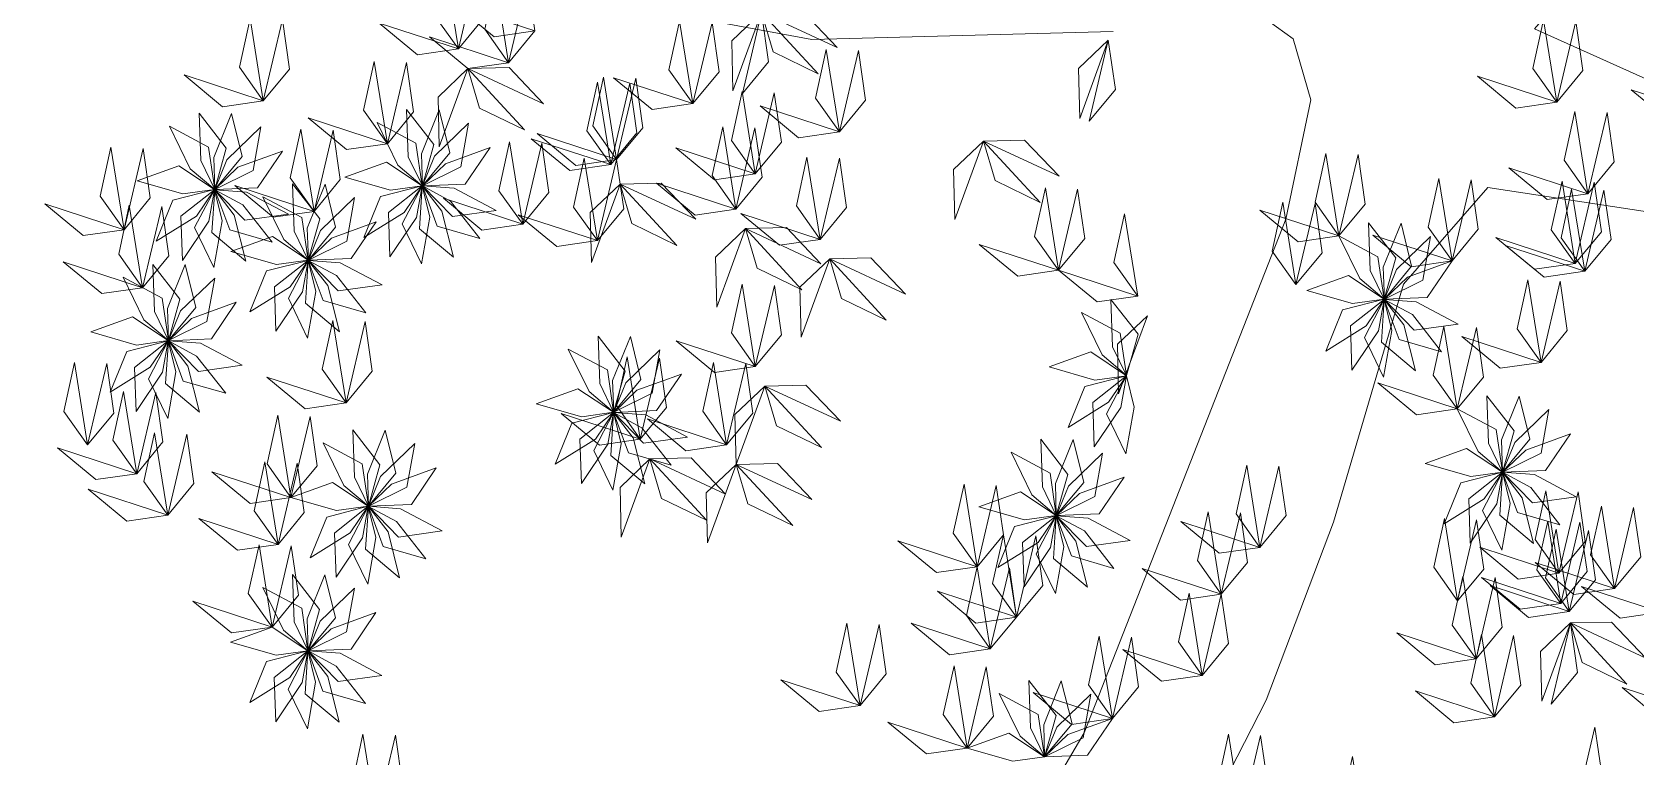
# Model space of a CAD drawing. Header units: millimetres. Extents: x 930 to 6336, y 2219 to 4338.
# Drawn here: x 1197.7 to 1313.1, y 4042 to 4094.2 of the extents above; entities that cross this region are included whole.
import ezdxf

# ---------------------------------------------------------------- set-up
doc = ezdxf.new("R2010")
doc.units = ezdxf.units.MM
doc.layers.add('piante', color=102, linetype='Continuous', lineweight=18)

msp = doc.modelspace()

# ---------------------------------------------------------------- linework, layer by layer
at = {"layer": 'piante', "linetype": 'Continuous', "lineweight": 0}
for points in [[(1524.44, 4043.6), (1502.77, 4043.05), (1480.99, 4039.61), (1466.35, 4034.44), (1444.74, 4035.32), (1434.91, 4006.87), (1400.52, 4012.61), (1373.44, 4020.93), (1361.36, 4043.07), (1352.28, 4067.97), (1344.11, 4079.85), (1319.92, 4088.06), (1305.75, 4094.41), (1317.86, 4108.34), (1346.3, 4133.15), (1372.99, 4150.82), (1403.48, 4155.34), (1442.85, 4165.27), (1471.48, 4159.77), (1514.64, 4156.56)], [(1203.65, 4102.92), (1253.77, 4093.65), (1275.44, 4094.21)], [(1284.2, 4096.73), (1288.4, 4093.68), (1289.67, 4089.3), (1287.87, 4080.71), (1273.37, 4043.79), (1260.96, 4022.65), (1238.53, 4003.37), (1219.57, 3998.37), (1184.7, 3992.59), (1158.47, 3986.45), (1129.86, 3957.31), (1158.24, 3980.68), (1184.58, 3989.71), (1219.27, 3991.17), (1239.73, 3997.55), (1256.11, 4009.86), (1266.08, 4006.57), (1268.66, 3999.25), (1263.04, 3967.73)], [(1268.69, 3964.61), (1267.84, 3979.08), (1271.25, 3991.93), (1271.84, 4006.33), (1272.31, 4017.86), (1277.05, 4027.76), (1286.46, 4046.14), (1291.31, 4058.93), (1296.34, 4076.04), (1302.4, 4083), (1315.3, 4081.03)]]:
    msp.add_lwpolyline(points, dxfattribs=at)
at = {"layer": 'piante', "lineweight": 0}
for points in [[(1228.34, 4092.96), (1226.62, 4095.38), (1227.39, 4098.88), (1228.34, 4092.96)], [(1228.34, 4092.96), (1230.23, 4095.25), (1229.71, 4098.8), (1228.34, 4092.96)], [(1231.96, 4091.97), (1230.24, 4094.39), (1231.01, 4097.9), (1231.96, 4091.97)], [(1231.96, 4091.97), (1233.85, 4094.26), (1233.33, 4097.81), (1231.96, 4091.97)], [(1214.31, 4089.23), (1212.59, 4091.65), (1213.36, 4095.16), (1214.31, 4089.23)], [(1214.31, 4089.23), (1216.2, 4091.52), (1215.69, 4095.07), (1214.31, 4089.23)], [(1233.85, 4094.26), (1230.91, 4093.84), (1228.14, 4096.12), (1233.85, 4094.26)], [(1250.15, 4095.59), (1248.01, 4093.54), (1248.09, 4089.96), (1250.15, 4095.59)], [(1248.78, 4089.75), (1250.66, 4092.04), (1250.15, 4095.59), (1248.78, 4089.75)], [(1250.15, 4095.59), (1253.12, 4095.66), (1255.59, 4093.06), (1250.15, 4095.59)], [(1250.15, 4095.59), (1250.99, 4092.75), (1254.22, 4091.18), (1250.15, 4095.59)], [(1307.36, 4089.14), (1305.64, 4091.55), (1306.41, 4095.06), (1307.36, 4089.14)], [(1228.34, 4092.96), (1225.41, 4092.54), (1222.64, 4094.82), (1228.34, 4092.96)], [(1245.21, 4089.03), (1243.49, 4091.45), (1244.26, 4094.95), (1245.21, 4089.03)], [(1245.21, 4089.03), (1247.1, 4091.32), (1246.59, 4094.87), (1245.21, 4089.03)], [(1307.36, 4089.14), (1309.24, 4091.42), (1308.73, 4094.97), (1307.36, 4089.14)], [(1231.96, 4091.97), (1229.02, 4091.55), (1226.26, 4093.83), (1231.96, 4091.97)], [(1255.76, 4087), (1254.04, 4089.42), (1254.81, 4092.93), (1255.76, 4087)], [(1255.76, 4087), (1257.64, 4089.29), (1257.13, 4092.84), (1255.76, 4087)], [(1275.1, 4093.6), (1272.96, 4091.56), (1273.04, 4087.97), (1275.1, 4093.6)], [(1273.73, 4087.77), (1275.61, 4090.05), (1275.1, 4093.6), (1273.73, 4087.77)], [(1223.24, 4086.15), (1221.52, 4088.56), (1222.29, 4092.07), (1223.24, 4086.15)], [(1223.24, 4086.15), (1225.12, 4088.43), (1224.61, 4091.98), (1223.24, 4086.15)], [(1229.02, 4091.55), (1226.88, 4089.5), (1226.96, 4085.92), (1229.02, 4091.55)], [(1229.02, 4091.55), (1231.99, 4091.62), (1234.46, 4089.02), (1229.02, 4091.55)], [(1229.02, 4091.55), (1229.86, 4088.71), (1233.09, 4087.14), (1229.02, 4091.55)], [(1214.31, 4089.23), (1211.38, 4088.81), (1208.61, 4091.09), (1214.31, 4089.23)], [(1239.3, 4084.65), (1237.58, 4087.07), (1238.35, 4090.57), (1239.3, 4084.65)], [(1239.72, 4085.01), (1238.01, 4087.43), (1238.78, 4090.94), (1239.72, 4085.01)], [(1239.3, 4084.65), (1241.18, 4086.93), (1240.67, 4090.49), (1239.3, 4084.65)], [(1245.21, 4089.03), (1242.28, 4088.61), (1239.51, 4090.89), (1245.21, 4089.03)], [(1239.72, 4085.01), (1241.61, 4087.3), (1241.1, 4090.85), (1239.72, 4085.01)], [(1307.36, 4089.14), (1304.42, 4088.71), (1301.65, 4091), (1307.36, 4089.14)], [(1249.69, 4083.98), (1247.98, 4086.39), (1248.75, 4089.9), (1249.69, 4083.98)], [(1249.69, 4083.98), (1251.58, 4086.26), (1251.07, 4089.81), (1249.69, 4083.98)], [(1318.43, 4088.17), (1315.49, 4087.75), (1312.72, 4090.03), (1318.43, 4088.17)], [(1209.69, 4088.34), (1209.81, 4084.93), (1210.81, 4082.86), (1211.64, 4085.83), (1209.69, 4088.34)], [(1212.02, 4088.32), (1210.74, 4085.16), (1210.81, 4082.86), (1212.78, 4085.23), (1212.02, 4088.32)], [(1224.62, 4088.61), (1224.74, 4085.2), (1225.75, 4083.13), (1226.58, 4086.1), (1224.62, 4088.61)], [(1226.96, 4088.59), (1225.68, 4085.43), (1225.75, 4083.12), (1227.72, 4085.5), (1226.96, 4088.59)], [(1255.76, 4087), (1252.82, 4086.58), (1250.05, 4088.86), (1255.76, 4087)], [(1309.61, 4082.55), (1307.9, 4084.97), (1308.66, 4088.47), (1309.61, 4082.55)], [(1309.61, 4082.55), (1311.5, 4084.84), (1310.99, 4088.39), (1309.61, 4082.55)], [(1207.55, 4087.41), (1209.04, 4084.35), (1210.81, 4082.86), (1210.36, 4085.91), (1207.55, 4087.41)], [(1214.14, 4087.36), (1211.69, 4084.99), (1210.82, 4082.85), (1213.58, 4084.22), (1214.14, 4087.36)], [(1217.96, 4081.28), (1216.24, 4083.7), (1217.01, 4087.2), (1217.96, 4081.28)], [(1223.24, 4086.15), (1220.3, 4085.72), (1217.53, 4088.01), (1223.24, 4086.15)], [(1217.96, 4081.28), (1219.85, 4083.57), (1219.33, 4087.12), (1217.96, 4081.28)], [(1222.49, 4087.68), (1223.98, 4084.61), (1225.74, 4083.13), (1225.29, 4086.18), (1222.49, 4087.68)], [(1229.08, 4087.62), (1226.63, 4085.26), (1225.75, 4083.12), (1228.52, 4084.49), (1229.08, 4087.62)], [(1248.31, 4081.45), (1246.59, 4083.86), (1247.36, 4087.37), (1248.31, 4081.45)], [(1248.31, 4081.45), (1250.19, 4083.73), (1249.68, 4087.29), (1248.31, 4081.45)], [(1204.29, 4079.96), (1202.57, 4082.38), (1203.34, 4085.89), (1204.29, 4079.96)], [(1204.29, 4079.96), (1206.18, 4082.25), (1205.66, 4085.8), (1204.29, 4079.96)], [(1230.62, 4085.88), (1227.42, 4084.71), (1225.75, 4083.12), (1228.84, 4083.25), (1230.62, 4085.88)], [(1232.97, 4080.36), (1231.25, 4082.77), (1232.02, 4086.28), (1232.97, 4080.36)], [(1232.97, 4080.36), (1234.86, 4082.64), (1234.34, 4086.19), (1232.97, 4080.36)], [(1239.3, 4084.65), (1236.36, 4084.23), (1233.59, 4086.51), (1239.3, 4084.65)], [(1239.72, 4085.01), (1236.79, 4084.59), (1234.02, 4086.88), (1239.72, 4085.01)], [(1249.69, 4083.98), (1246.76, 4083.55), (1243.99, 4085.84), (1249.69, 4083.98)], [(1266.12, 4086.33), (1263.97, 4084.29), (1264.06, 4080.7), (1266.12, 4086.33)], [(1266.12, 4086.33), (1269.08, 4086.4), (1271.56, 4083.81), (1266.12, 4086.33)], [(1266.12, 4086.33), (1266.96, 4083.49), (1270.19, 4081.93), (1266.12, 4086.33)], [(1215.68, 4085.61), (1212.48, 4084.45), (1210.82, 4082.85), (1213.9, 4082.98), (1215.68, 4085.61)], [(1220.18, 4083.75), (1223.45, 4082.81), (1225.74, 4083.12), (1223.17, 4084.83), (1220.18, 4083.75)], [(1238.35, 4079.18), (1236.63, 4081.59), (1237.4, 4085.1), (1238.35, 4079.18)], [(1238.35, 4079.18), (1240.24, 4081.46), (1239.72, 4085.01), (1238.35, 4079.18)], [(1254.37, 4079.27), (1252.66, 4081.69), (1253.42, 4085.19), (1254.37, 4079.27)], [(1254.37, 4079.27), (1256.26, 4081.56), (1255.75, 4085.11), (1254.37, 4079.27)], [(1291.69, 4079.52), (1289.98, 4081.94), (1290.74, 4085.44), (1291.69, 4079.52)], [(1291.69, 4079.52), (1293.58, 4081.81), (1293.07, 4085.36), (1291.69, 4079.52)], [(1205.24, 4083.48), (1208.52, 4082.54), (1210.8, 4082.85), (1208.23, 4084.56), (1205.24, 4083.48)], [(1299.83, 4077.72), (1298.11, 4080.14), (1298.88, 4083.64), (1299.83, 4077.72)], [(1299.83, 4077.72), (1301.71, 4080.01), (1301.2, 4083.56), (1299.83, 4077.72)], [(1309.61, 4082.55), (1306.68, 4082.13), (1303.91, 4084.41), (1309.61, 4082.55)], [(1206.61, 4079.13), (1209.5, 4080.94), (1210.8, 4082.85), (1207.81, 4082.08), (1206.61, 4079.13)], [(1208.49, 4077.75), (1210.39, 4080.57), (1210.8, 4082.84), (1208.38, 4080.93), (1208.49, 4077.75)], [(1210.76, 4077.24), (1211.35, 4080.6), (1210.8, 4082.84), (1209.37, 4080.11), (1210.76, 4077.24)], [(1213.05, 4077.71), (1212.22, 4081.02), (1210.81, 4082.84), (1210.61, 4079.76), (1213.05, 4077.71)], [(1214.94, 4079.06), (1212.84, 4081.75), (1210.81, 4082.84), (1211.89, 4079.95), (1214.94, 4079.06)], [(1216.12, 4081.07), (1213.11, 4082.67), (1210.81, 4082.84), (1212.97, 4080.64), (1216.12, 4081.07)], [(1217.96, 4081.28), (1215.02, 4080.86), (1212.26, 4083.14), (1217.96, 4081.28)], [(1214.28, 4082.33), (1215.78, 4079.26), (1217.54, 4077.78), (1217.09, 4080.83), (1214.28, 4082.33)], [(1216.42, 4083.26), (1216.54, 4079.85), (1217.54, 4077.78), (1218.37, 4080.75), (1216.42, 4083.26)], [(1218.75, 4083.24), (1217.47, 4080.08), (1217.55, 4077.77), (1219.51, 4080.15), (1218.75, 4083.24)], [(1221.55, 4079.4), (1224.44, 4081.21), (1225.74, 4083.11), (1222.75, 4082.35), (1221.55, 4079.4)], [(1223.42, 4078.02), (1225.33, 4080.84), (1225.74, 4083.11), (1223.32, 4081.2), (1223.42, 4078.02)], [(1225.7, 4077.51), (1226.29, 4080.87), (1225.74, 4083.11), (1224.31, 4080.38), (1225.7, 4077.51)], [(1227.98, 4077.98), (1227.16, 4081.29), (1225.74, 4083.11), (1225.55, 4080.03), (1227.98, 4077.98)], [(1229.88, 4079.33), (1227.78, 4082.02), (1225.75, 4083.11), (1226.82, 4080.22), (1229.88, 4079.33)], [(1231.06, 4081.34), (1228.05, 4082.94), (1225.75, 4083.11), (1227.91, 4080.91), (1231.06, 4081.34)], [(1239.98, 4083.24), (1237.83, 4081.19), (1237.92, 4077.61), (1239.98, 4083.24)], [(1239.98, 4083.24), (1242.94, 4083.31), (1245.42, 4080.71), (1239.98, 4083.24)], [(1239.98, 4083.24), (1240.82, 4080.4), (1244.05, 4078.83), (1239.98, 4083.24)], [(1248.31, 4081.45), (1245.37, 4081.02), (1242.6, 4083.31), (1248.31, 4081.45)], [(1271.52, 4077.05), (1269.8, 4079.47), (1270.57, 4082.98), (1271.52, 4077.05)], [(1271.52, 4077.05), (1273.41, 4079.34), (1272.89, 4082.89), (1271.52, 4077.05)], [(1308.69, 4077.54), (1306.97, 4079.96), (1307.74, 4083.46), (1308.69, 4077.54)], [(1309.38, 4076.97), (1307.67, 4079.39), (1308.43, 4082.89), (1309.38, 4076.97)], [(1308.69, 4077.54), (1310.57, 4079.82), (1310.06, 4083.38), (1308.69, 4077.54)], [(1309.38, 4076.97), (1311.27, 4079.26), (1310.76, 4082.81), (1309.38, 4076.97)], [(1204.29, 4079.96), (1201.36, 4079.54), (1198.59, 4081.82), (1204.29, 4079.96)], [(1205.62, 4075.79), (1203.91, 4078.21), (1204.67, 4081.72), (1205.62, 4075.79)], [(1205.62, 4075.79), (1207.51, 4078.08), (1207, 4081.63), (1205.62, 4075.79)], [(1220.87, 4082.27), (1218.42, 4079.91), (1217.55, 4077.77), (1220.31, 4079.14), (1220.87, 4082.27)], [(1232.97, 4080.36), (1230.03, 4079.93), (1227.27, 4082.22), (1232.97, 4080.36)], [(1291.69, 4079.52), (1288.76, 4079.1), (1285.99, 4081.38), (1291.69, 4079.52)], [(1288.6, 4076.02), (1286.89, 4078.43), (1287.65, 4081.94), (1288.6, 4076.02)], [(1288.6, 4076.02), (1290.49, 4078.3), (1289.98, 4081.85), (1288.6, 4076.02)], [(1222.42, 4080.53), (1219.21, 4079.36), (1217.55, 4077.77), (1220.63, 4077.9), (1222.42, 4080.53)], [(1238.35, 4079.18), (1235.42, 4078.75), (1232.65, 4081.04), (1238.35, 4079.18)], [(1248.99, 4080.04), (1246.85, 4077.99), (1246.93, 4074.4), (1248.99, 4080.04)], [(1254.37, 4079.27), (1251.44, 4078.85), (1248.67, 4081.13), (1254.37, 4079.27)], [(1248.99, 4080.04), (1251.95, 4080.11), (1254.43, 4077.51), (1248.99, 4080.04)], [(1248.99, 4080.04), (1249.83, 4077.19), (1253.06, 4075.63), (1248.99, 4080.04)], [(1277.22, 4075.19), (1275.5, 4077.61), (1276.27, 4081.11), (1277.22, 4075.19)], [(1293.83, 4080.45), (1293.95, 4077.04), (1294.95, 4074.97), (1295.78, 4077.94), (1293.83, 4080.45)], [(1296.16, 4080.43), (1294.88, 4077.27), (1294.96, 4074.97), (1296.92, 4077.34), (1296.16, 4080.43)], [(1211.97, 4078.4), (1215.25, 4077.46), (1217.53, 4077.77), (1214.96, 4079.48), (1211.97, 4078.4)], [(1271.52, 4077.05), (1268.58, 4076.63), (1265.82, 4078.91), (1271.52, 4077.05)], [(1291.69, 4079.52), (1293.19, 4076.46), (1294.95, 4074.97), (1294.5, 4078.02), (1291.69, 4079.52)], [(1299.83, 4077.72), (1296.89, 4077.3), (1294.12, 4079.58), (1299.83, 4077.72)], [(1298.28, 4079.47), (1295.83, 4077.1), (1294.96, 4074.96), (1297.72, 4076.33), (1298.28, 4079.47)], [(1308.69, 4077.54), (1305.75, 4077.12), (1302.98, 4079.4), (1308.69, 4077.54)], [(1213.34, 4074.05), (1216.24, 4075.86), (1217.53, 4077.76), (1214.54, 4077), (1213.34, 4074.05)], [(1215.22, 4072.67), (1217.13, 4075.49), (1217.53, 4077.76), (1215.12, 4075.85), (1215.22, 4072.67)], [(1217.49, 4072.16), (1218.09, 4075.52), (1217.54, 4077.76), (1216.11, 4075.03), (1217.49, 4072.16)], [(1219.78, 4072.63), (1218.95, 4075.94), (1217.54, 4077.76), (1217.35, 4074.68), (1219.78, 4072.63)], [(1221.68, 4073.98), (1219.58, 4076.67), (1217.54, 4077.76), (1218.62, 4074.87), (1221.68, 4073.98)], [(1222.86, 4075.99), (1219.85, 4077.59), (1217.55, 4077.76), (1219.7, 4075.56), (1222.86, 4075.99)], [(1255.06, 4077.86), (1252.91, 4075.82), (1253, 4072.23), (1255.06, 4077.86)], [(1255.06, 4077.86), (1258.02, 4077.93), (1260.5, 4075.33), (1255.06, 4077.86)], [(1255.06, 4077.86), (1255.9, 4075.02), (1259.13, 4073.45), (1255.06, 4077.86)], [(1299.83, 4077.72), (1296.62, 4076.56), (1294.96, 4074.96), (1298.04, 4075.09), (1299.83, 4077.72)], [(1309.38, 4076.97), (1306.45, 4076.55), (1303.68, 4078.83), (1309.38, 4076.97)], [(1205.62, 4075.79), (1202.69, 4075.37), (1199.92, 4077.65), (1205.62, 4075.79)], [(1204.22, 4076.54), (1205.71, 4073.48), (1207.48, 4071.99), (1207.03, 4075.04), (1204.22, 4076.54)], [(1206.36, 4077.47), (1206.48, 4074.07), (1207.48, 4071.99), (1208.31, 4074.96), (1206.36, 4077.47)], [(1208.69, 4077.46), (1207.41, 4074.3), (1207.48, 4071.99), (1209.45, 4074.37), (1208.69, 4077.46)], [(1277.22, 4075.19), (1274.29, 4074.77), (1271.52, 4077.05), (1277.22, 4075.19)], [(1289.38, 4075.59), (1292.66, 4074.65), (1294.94, 4074.96), (1292.37, 4076.67), (1289.38, 4075.59)], [(1210.81, 4076.49), (1208.36, 4074.12), (1207.48, 4071.99), (1210.25, 4073.36), (1210.81, 4076.49)], [(1249.7, 4070.12), (1247.99, 4072.54), (1248.76, 4076.05), (1249.7, 4070.12)], [(1249.7, 4070.12), (1251.59, 4072.41), (1251.08, 4075.96), (1249.7, 4070.12)], [(1306.23, 4070.42), (1304.51, 4072.84), (1305.28, 4076.35), (1306.23, 4070.42)], [(1306.23, 4070.42), (1308.12, 4072.71), (1307.6, 4076.26), (1306.23, 4070.42)], [(1212.35, 4074.75), (1209.15, 4073.58), (1207.49, 4071.98), (1210.57, 4072.11), (1212.35, 4074.75)], [(1275.29, 4074.95), (1275.41, 4071.54), (1276.42, 4069.47), (1277.24, 4072.44), (1275.29, 4074.95)], [(1290.75, 4071.24), (1293.64, 4073.05), (1294.94, 4074.96), (1291.95, 4074.19), (1290.75, 4071.24)], [(1292.63, 4069.86), (1294.53, 4072.68), (1294.94, 4074.95), (1292.53, 4073.04), (1292.63, 4069.86)], [(1294.9, 4069.35), (1295.5, 4072.71), (1294.95, 4074.95), (1293.52, 4072.22), (1294.9, 4069.35)], [(1297.19, 4069.82), (1296.36, 4073.13), (1294.95, 4074.95), (1294.75, 4071.87), (1297.19, 4069.82)], [(1299.08, 4071.17), (1296.99, 4073.86), (1294.95, 4074.95), (1296.03, 4072.06), (1299.08, 4071.17)], [(1300.27, 4073.18), (1297.26, 4074.78), (1294.96, 4074.95), (1297.11, 4072.75), (1300.27, 4073.18)], [(1201.91, 4072.61), (1205.18, 4071.67), (1207.47, 4071.99), (1204.9, 4073.69), (1201.91, 4072.61)], [(1220.26, 4067.51), (1218.55, 4069.93), (1219.32, 4073.43), (1220.26, 4067.51)], [(1220.26, 4067.51), (1222.15, 4069.8), (1221.64, 4073.35), (1220.26, 4067.51)], [(1273.16, 4074.02), (1274.65, 4070.96), (1276.41, 4069.47), (1275.96, 4072.52), (1273.16, 4074.02)], [(1277.91, 4073.78), (1275.76, 4071.74), (1275.84, 4068.15), (1277.91, 4073.78)], [(1203.28, 4068.27), (1206.17, 4070.07), (1207.47, 4071.98), (1204.48, 4071.21), (1203.28, 4068.27)], [(1205.16, 4066.88), (1207.06, 4069.71), (1207.47, 4071.98), (1205.05, 4070.06), (1205.16, 4066.88)], [(1207.43, 4066.38), (1208.02, 4069.73), (1207.47, 4071.97), (1206.04, 4069.24), (1207.43, 4066.38)], [(1209.71, 4066.84), (1208.89, 4070.15), (1207.48, 4071.97), (1207.28, 4068.9), (1209.71, 4066.84)], [(1212.79, 4070.21), (1209.78, 4071.81), (1207.48, 4071.98), (1209.64, 4069.77), (1212.79, 4070.21)], [(1211.61, 4068.2), (1209.51, 4070.88), (1207.48, 4071.97), (1208.55, 4069.08), (1211.61, 4068.2)], [(1238.39, 4072.31), (1238.51, 4068.91), (1239.51, 4066.83), (1240.34, 4069.8), (1238.39, 4072.31)], [(1240.72, 4072.29), (1239.44, 4069.13), (1239.52, 4066.83), (1241.48, 4069.2), (1240.72, 4072.29)], [(1249.7, 4070.12), (1246.77, 4069.7), (1244, 4071.98), (1249.7, 4070.12)], [(1300.2, 4067.09), (1298.48, 4069.5), (1299.25, 4073.01), (1300.2, 4067.09)], [(1300.2, 4067.09), (1302.09, 4069.37), (1301.58, 4072.92), (1300.2, 4067.09)], [(1306.23, 4070.42), (1303.3, 4070), (1300.53, 4072.28), (1306.23, 4070.42)], [(1236.25, 4071.38), (1237.75, 4068.32), (1239.51, 4066.83), (1239.06, 4069.88), (1236.25, 4071.38)], [(1242.84, 4071.33), (1240.39, 4068.96), (1239.52, 4066.83), (1242.28, 4068.2), (1242.84, 4071.33)], [(1241.43, 4064.89), (1239.71, 4067.31), (1240.48, 4070.81), (1241.43, 4064.89)], [(1270.84, 4070.09), (1274.12, 4069.15), (1276.41, 4069.46), (1273.84, 4071.17), (1270.84, 4070.09)], [(1201.66, 4064.49), (1199.95, 4066.9), (1200.72, 4070.41), (1201.66, 4064.49)], [(1201.66, 4064.49), (1203.55, 4066.77), (1203.04, 4070.33), (1201.66, 4064.49)], [(1241.43, 4064.89), (1243.32, 4067.18), (1242.81, 4070.73), (1241.43, 4064.89)], [(1247.64, 4064.49), (1245.93, 4066.91), (1246.7, 4070.41), (1247.64, 4064.49)], [(1247.64, 4064.49), (1249.53, 4066.78), (1249.02, 4070.33), (1247.64, 4064.49)], [(1220.26, 4067.51), (1217.33, 4067.09), (1214.56, 4069.37), (1220.26, 4067.51)], [(1233.94, 4067.45), (1237.22, 4066.51), (1239.5, 4066.83), (1236.93, 4068.53), (1233.94, 4067.45)], [(1244.39, 4069.58), (1241.18, 4068.42), (1239.52, 4066.82), (1242.6, 4066.95), (1244.39, 4069.58)], [(1250.39, 4068.71), (1248.24, 4066.67), (1248.33, 4063.08), (1250.39, 4068.71)], [(1250.39, 4068.71), (1253.35, 4068.78), (1255.83, 4066.19), (1250.39, 4068.71)], [(1250.39, 4068.71), (1251.23, 4065.87), (1254.46, 4064.31), (1250.39, 4068.71)], [(1272.22, 4065.74), (1275.11, 4067.55), (1276.4, 4069.46), (1273.42, 4068.69), (1272.22, 4065.74)], [(1274.09, 4064.36), (1276, 4067.18), (1276.41, 4069.45), (1273.99, 4067.54), (1274.09, 4064.36)], [(1276.37, 4063.85), (1276.96, 4067.21), (1276.41, 4069.45), (1274.98, 4066.72), (1276.37, 4063.85)], [(1300.2, 4067.09), (1297.27, 4066.66), (1294.5, 4068.95), (1300.2, 4067.09)], [(1205.2, 4062.41), (1203.49, 4064.83), (1204.25, 4068.33), (1205.2, 4062.41)], [(1205.2, 4062.41), (1207.09, 4064.7), (1206.58, 4068.25), (1205.2, 4062.41)], [(1302.34, 4068.02), (1302.46, 4064.61), (1303.46, 4062.53), (1304.29, 4065.5), (1302.34, 4068.02)], [(1304.67, 4068), (1303.39, 4064.84), (1303.46, 4062.53), (1305.43, 4064.91), (1304.67, 4068)], [(1216.3, 4060.7), (1214.58, 4063.12), (1215.35, 4066.63), (1216.3, 4060.7)], [(1216.3, 4060.7), (1218.18, 4062.99), (1217.67, 4066.54), (1216.3, 4060.7)], [(1235.31, 4063.1), (1238.2, 4064.91), (1239.5, 4066.82), (1236.51, 4066.05), (1235.31, 4063.1)], [(1241.43, 4064.89), (1238.5, 4064.47), (1235.73, 4066.75), (1241.43, 4064.89)], [(1237.19, 4061.72), (1239.09, 4064.55), (1239.5, 4066.82), (1237.08, 4064.9), (1237.19, 4061.72)], [(1239.46, 4061.22), (1240.06, 4064.57), (1239.51, 4066.81), (1238.08, 4064.08), (1239.46, 4061.22)], [(1241.75, 4061.68), (1240.92, 4064.99), (1239.51, 4066.81), (1239.31, 4063.73), (1241.75, 4061.68)], [(1243.64, 4063.04), (1241.55, 4065.72), (1239.51, 4066.81), (1240.59, 4063.92), (1243.64, 4063.04)], [(1244.83, 4065.05), (1241.82, 4066.65), (1239.52, 4066.81), (1241.67, 4064.61), (1244.83, 4065.05)], [(1247.64, 4064.49), (1244.71, 4064.07), (1241.94, 4066.35), (1247.64, 4064.49)], [(1300.2, 4067.09), (1301.7, 4064.02), (1303.46, 4062.53), (1303.01, 4065.59), (1300.2, 4067.09)], [(1306.79, 4067.03), (1304.34, 4064.66), (1303.47, 4062.53), (1306.23, 4063.9), (1306.79, 4067.03)], [(1207.43, 4059.43), (1205.71, 4061.85), (1206.48, 4065.36), (1207.43, 4059.43)], [(1207.43, 4059.43), (1209.31, 4061.72), (1208.8, 4065.27), (1207.43, 4059.43)], [(1220.75, 4065.56), (1220.87, 4062.16), (1221.87, 4060.08), (1222.7, 4063.05), (1220.75, 4065.56)], [(1223.08, 4065.54), (1221.8, 4062.38), (1221.87, 4060.08), (1223.84, 4062.46), (1223.08, 4065.54)], [(1308.34, 4065.29), (1305.13, 4064.12), (1303.47, 4062.53), (1306.55, 4062.65), (1308.34, 4065.29)], [(1205.2, 4062.41), (1202.27, 4061.99), (1199.5, 4064.27), (1205.2, 4062.41)], [(1218.61, 4064.63), (1220.1, 4061.57), (1221.87, 4060.08), (1221.42, 4063.13), (1218.61, 4064.63)], [(1225.2, 4064.58), (1222.75, 4062.21), (1221.87, 4060.08), (1224.64, 4061.45), (1225.2, 4064.58)], [(1268.1, 4063.96), (1269.59, 4060.89), (1271.36, 4059.4), (1270.91, 4062.46), (1268.1, 4063.96)], [(1270.24, 4064.89), (1270.36, 4061.48), (1271.36, 4059.4), (1272.19, 4062.37), (1270.24, 4064.89)], [(1272.57, 4064.87), (1271.29, 4061.71), (1271.36, 4059.4), (1273.33, 4061.78), (1272.57, 4064.87)], [(1274.69, 4063.9), (1272.24, 4061.53), (1271.37, 4059.4), (1274.13, 4060.77), (1274.69, 4063.9)], [(1297.89, 4063.16), (1301.17, 4062.22), (1303.45, 4062.53), (1300.88, 4064.24), (1297.89, 4063.16)], [(1215.37, 4057.33), (1213.66, 4059.75), (1214.42, 4063.26), (1215.37, 4057.33)], [(1215.37, 4057.33), (1217.26, 4059.62), (1216.75, 4063.17), (1215.37, 4057.33)], [(1226.74, 4062.83), (1223.54, 4061.67), (1221.88, 4060.07), (1224.96, 4060.2), (1226.74, 4062.83)], [(1242.12, 4063.48), (1239.97, 4061.43), (1240.05, 4057.85), (1242.12, 4063.48)], [(1242.12, 4063.48), (1245.08, 4063.55), (1247.56, 4060.95), (1242.12, 4063.48)], [(1242.12, 4063.48), (1242.96, 4060.64), (1246.19, 4059.07), (1242.12, 4063.48)], [(1248.33, 4063.08), (1246.18, 4061.04), (1246.27, 4057.45), (1248.33, 4063.08)], [(1248.33, 4063.08), (1251.29, 4063.15), (1253.77, 4060.55), (1248.33, 4063.08)], [(1248.33, 4063.08), (1249.17, 4060.24), (1252.4, 4058.68), (1248.33, 4063.08)], [(1286.01, 4057.12), (1284.29, 4059.53), (1285.06, 4063.04), (1286.01, 4057.12)], [(1286.01, 4057.12), (1287.9, 4059.4), (1287.38, 4062.95), (1286.01, 4057.12)], [(1216.3, 4060.7), (1213.36, 4060.28), (1210.6, 4062.56), (1216.3, 4060.7)], [(1216.3, 4060.7), (1219.57, 4059.76), (1221.86, 4060.08), (1219.29, 4061.78), (1216.3, 4060.7)], [(1265.67, 4055.73), (1263.95, 4058.15), (1264.72, 4061.66), (1265.67, 4055.73)], [(1265.67, 4055.73), (1267.55, 4058.02), (1267.04, 4061.57), (1265.67, 4055.73)], [(1276.23, 4062.16), (1273.03, 4060.99), (1271.37, 4059.4), (1274.45, 4059.52), (1276.23, 4062.16)], [(1299.26, 4058.81), (1302.15, 4060.62), (1303.45, 4062.52), (1300.46, 4061.76), (1299.26, 4058.81)], [(1301.14, 4057.42), (1303.04, 4060.25), (1303.45, 4062.52), (1301.03, 4060.6), (1301.14, 4057.42)], [(1303.41, 4056.92), (1304, 4060.28), (1303.45, 4062.52), (1302.03, 4059.78), (1303.41, 4056.92)], [(1305.7, 4057.39), (1304.87, 4060.69), (1303.46, 4062.52), (1303.26, 4059.44), (1305.7, 4057.39)], [(1307.59, 4058.74), (1305.49, 4061.43), (1303.46, 4062.52), (1304.54, 4059.63), (1307.59, 4058.74)], [(1308.77, 4060.75), (1305.77, 4062.35), (1303.46, 4062.52), (1305.62, 4060.31), (1308.77, 4060.75)], [(1207.43, 4059.43), (1204.49, 4059.01), (1201.72, 4061.3), (1207.43, 4059.43)], [(1265.79, 4060.03), (1269.06, 4059.09), (1271.35, 4059.4), (1268.78, 4061.11), (1265.79, 4060.03)], [(1307.52, 4055.26), (1305.81, 4057.68), (1306.57, 4061.19), (1307.52, 4055.26)], [(1307.52, 4055.26), (1309.41, 4057.55), (1308.9, 4061.1), (1307.52, 4055.26)], [(1217.67, 4056.36), (1220.56, 4058.16), (1221.86, 4060.07), (1218.87, 4059.3), (1217.67, 4056.36)], [(1219.55, 4054.97), (1221.45, 4057.8), (1221.86, 4060.07), (1219.44, 4058.15), (1219.55, 4054.97)], [(1221.82, 4054.47), (1222.41, 4057.82), (1221.86, 4060.06), (1220.43, 4057.33), (1221.82, 4054.47)], [(1224.1, 4054.93), (1223.28, 4058.24), (1221.87, 4060.06), (1221.67, 4056.98), (1224.1, 4054.93)], [(1227.18, 4058.3), (1224.17, 4059.9), (1221.87, 4060.07), (1224.03, 4057.86), (1227.18, 4058.3)], [(1226, 4056.29), (1223.9, 4058.97), (1221.87, 4060.06), (1222.94, 4057.17), (1226, 4056.29)], [(1267.16, 4055.68), (1270.05, 4057.48), (1271.35, 4059.39), (1268.36, 4058.63), (1267.16, 4055.68)], [(1269.04, 4054.29), (1270.94, 4057.12), (1271.35, 4059.39), (1268.93, 4057.47), (1269.04, 4054.29)], [(1271.31, 4053.79), (1271.9, 4057.15), (1271.35, 4059.39), (1269.92, 4056.65), (1271.31, 4053.79)], [(1273.6, 4054.26), (1272.77, 4057.56), (1271.36, 4059.39), (1271.16, 4056.31), (1273.6, 4054.26)], [(1275.49, 4055.61), (1273.39, 4058.3), (1271.36, 4059.39), (1272.44, 4056.5), (1275.49, 4055.61)], [(1276.67, 4057.62), (1273.66, 4059.22), (1271.36, 4059.39), (1273.52, 4057.18), (1276.67, 4057.62)], [(1283.23, 4053.75), (1281.51, 4056.17), (1282.28, 4059.67), (1283.23, 4053.75)], [(1283.23, 4053.75), (1285.12, 4056.04), (1284.61, 4059.59), (1283.23, 4053.75)], [(1311.52, 4054.15), (1309.8, 4056.57), (1310.57, 4060.08), (1311.52, 4054.15)], [(1311.52, 4054.15), (1313.4, 4056.44), (1312.89, 4059.99), (1311.52, 4054.15)], [(1215.37, 4057.33), (1212.44, 4056.91), (1209.67, 4059.19), (1215.37, 4057.33)], [(1286.01, 4057.12), (1283.07, 4056.69), (1280.31, 4058.98), (1286.01, 4057.12)], [(1300.22, 4053.27), (1298.51, 4055.69), (1299.28, 4059.19), (1300.22, 4053.27)], [(1300.22, 4053.27), (1302.11, 4055.56), (1301.6, 4059.11), (1300.22, 4053.27)], [(1307.65, 4053.09), (1305.94, 4055.51), (1306.71, 4059.01), (1307.65, 4053.09)], [(1308.26, 4052.51), (1306.55, 4054.92), (1307.31, 4058.43), (1308.26, 4052.51)], [(1307.65, 4053.09), (1309.54, 4055.38), (1309.03, 4058.93), (1307.65, 4053.09)], [(1308.26, 4052.51), (1310.15, 4054.79), (1309.64, 4058.34), (1308.26, 4052.51)], [(1214.95, 4051.39), (1213.23, 4053.8), (1214, 4057.31), (1214.95, 4051.39)], [(1214.95, 4051.39), (1216.84, 4053.67), (1216.32, 4057.22), (1214.95, 4051.39)], [(1265.67, 4055.73), (1262.73, 4055.31), (1259.96, 4057.59), (1265.67, 4055.73)], [(1268.5, 4052.1), (1266.78, 4054.51), (1267.55, 4058.02), (1268.5, 4052.1)], [(1268.5, 4052.1), (1270.39, 4054.38), (1269.88, 4057.94), (1268.5, 4052.1)], [(1307.52, 4055.26), (1304.59, 4054.84), (1301.82, 4057.13), (1307.52, 4055.26)], [(1311.52, 4054.15), (1308.58, 4053.73), (1305.81, 4056.02), (1311.52, 4054.15)], [(1216.4, 4055.17), (1216.52, 4051.76), (1217.53, 4049.68), (1218.36, 4052.65), (1216.4, 4055.17)], [(1218.73, 4055.15), (1217.46, 4051.99), (1217.53, 4049.68), (1219.5, 4052.06), (1218.73, 4055.15)], [(1266.61, 4049.81), (1264.9, 4052.23), (1265.67, 4055.73), (1266.61, 4049.81)], [(1266.61, 4049.81), (1268.5, 4052.1), (1267.99, 4055.65), (1266.61, 4049.81)], [(1283.23, 4053.75), (1280.3, 4053.33), (1277.53, 4055.61), (1283.23, 4053.75)], [(1301.56, 4049.1), (1299.84, 4051.52), (1300.61, 4055.02), (1301.56, 4049.1)], [(1301.56, 4049.1), (1303.44, 4051.39), (1302.93, 4054.94), (1301.56, 4049.1)], [(1307.65, 4053.09), (1304.72, 4052.67), (1301.95, 4054.95), (1307.65, 4053.09)], [(1214.27, 4054.24), (1215.76, 4051.17), (1217.52, 4049.68), (1217.07, 4052.74), (1214.27, 4054.24)], [(1220.86, 4054.18), (1218.4, 4051.81), (1217.53, 4049.68), (1220.3, 4051.05), (1220.86, 4054.18)], [(1268.5, 4052.1), (1265.57, 4051.67), (1262.8, 4053.96), (1268.5, 4052.1)], [(1281.86, 4047.91), (1280.14, 4050.33), (1280.91, 4053.83), (1281.86, 4047.91)], [(1281.86, 4047.91), (1283.74, 4050.2), (1283.23, 4053.75), (1281.86, 4047.91)], [(1308.26, 4052.51), (1305.33, 4052.08), (1302.56, 4054.37), (1308.26, 4052.51)], [(1314.85, 4052.45), (1311.92, 4052.03), (1309.15, 4054.31), (1314.85, 4052.45)], [(1214.95, 4051.39), (1212.01, 4050.96), (1209.25, 4053.25), (1214.95, 4051.39)], [(1222.4, 4052.44), (1219.2, 4051.27), (1217.53, 4049.68), (1220.62, 4049.8), (1222.4, 4052.44)], [(1211.96, 4050.31), (1215.23, 4049.37), (1217.52, 4049.68), (1214.95, 4051.39), (1211.96, 4050.31)], [(1257.24, 4045.74), (1255.52, 4048.15), (1256.29, 4051.66), (1257.24, 4045.74)], [(1257.24, 4045.74), (1259.13, 4048.02), (1258.61, 4051.57), (1257.24, 4045.74)], [(1266.61, 4049.81), (1263.68, 4049.39), (1260.91, 4051.67), (1266.61, 4049.81)], [(1308.34, 4051.68), (1306.19, 4049.63), (1306.28, 4046.05), (1308.34, 4051.68)], [(1306.97, 4045.84), (1308.85, 4048.13), (1308.34, 4051.68), (1306.97, 4045.84)], [(1308.34, 4051.68), (1311.3, 4051.75), (1313.78, 4049.15), (1308.34, 4051.68)], [(1308.34, 4051.68), (1309.18, 4048.84), (1312.41, 4047.27), (1308.34, 4051.68)], [(1275.39, 4044.81), (1273.67, 4047.23), (1274.44, 4050.73), (1275.39, 4044.81)], [(1275.39, 4044.81), (1277.28, 4047.1), (1276.77, 4050.65), (1275.39, 4044.81)], [(1301.56, 4049.1), (1298.62, 4048.68), (1295.85, 4050.96), (1301.56, 4049.1)], [(1302.89, 4044.93), (1301.17, 4047.35), (1301.94, 4050.85), (1302.89, 4044.93)], [(1302.89, 4044.93), (1304.78, 4047.22), (1304.26, 4050.77), (1302.89, 4044.93)], [(1213.33, 4045.96), (1216.22, 4047.76), (1217.52, 4049.67), (1214.53, 4048.91), (1213.33, 4045.96)], [(1215.2, 4044.57), (1217.11, 4047.4), (1217.52, 4049.67), (1215.1, 4047.75), (1215.2, 4044.57)], [(1217.48, 4044.07), (1218.07, 4047.43), (1217.52, 4049.67), (1216.09, 4046.93), (1217.48, 4044.07)], [(1219.76, 4044.54), (1218.94, 4047.84), (1217.52, 4049.67), (1217.33, 4046.59), (1219.76, 4044.54)], [(1221.66, 4045.89), (1219.56, 4048.58), (1217.53, 4049.67), (1218.6, 4046.78), (1221.66, 4045.89)], [(1222.84, 4047.9), (1219.83, 4049.5), (1217.53, 4049.67), (1219.69, 4047.46), (1222.84, 4047.9)], [(1281.86, 4047.91), (1278.92, 4047.49), (1276.15, 4049.77), (1281.86, 4047.91)], [(1264.94, 4042.68), (1263.23, 4045.1), (1264, 4048.6), (1264.94, 4042.68)], [(1264.94, 4042.68), (1266.83, 4044.97), (1266.32, 4048.52), (1264.94, 4042.68)], [(1257.24, 4045.74), (1254.31, 4045.31), (1251.54, 4047.6), (1257.24, 4045.74)], [(1267.26, 4046.61), (1268.75, 4043.55), (1270.51, 4042.06), (1270.06, 4045.11), (1267.26, 4046.61)], [(1269.39, 4047.54), (1269.51, 4044.13), (1270.52, 4042.06), (1271.35, 4045.03), (1269.39, 4047.54)], [(1275.39, 4044.81), (1272.46, 4044.39), (1269.69, 4046.67), (1275.39, 4044.81)], [(1271.72, 4047.52), (1270.45, 4044.36), (1270.52, 4042.06), (1272.49, 4044.43), (1271.72, 4047.52)], [(1273.85, 4046.56), (1271.39, 4044.19), (1270.52, 4042.05), (1273.28, 4043.42), (1273.85, 4046.56)], [(1302.89, 4044.93), (1299.95, 4044.51), (1297.19, 4046.79), (1302.89, 4044.93)], [(1317.77, 4045.17), (1314.83, 4044.75), (1312.06, 4047.03), (1317.77, 4045.17)], [(1264.94, 4042.68), (1262.01, 4042.26), (1259.24, 4044.54), (1264.94, 4042.68)], [(1275.39, 4044.81), (1272.19, 4043.65), (1270.52, 4042.05), (1273.6, 4042.18), (1275.39, 4044.81)], [(1222.43, 4037.77), (1220.72, 4040.19), (1221.48, 4043.69), (1222.43, 4037.77)], [(1222.43, 4037.77), (1224.32, 4040.06), (1223.81, 4043.61), (1222.43, 4037.77)], [(1264.94, 4042.68), (1268.22, 4041.74), (1270.51, 4042.05), (1267.94, 4043.76), (1264.94, 4042.68)], [(1284.69, 4037.76), (1282.97, 4040.17), (1283.74, 4043.68), (1284.69, 4037.76)], [(1284.69, 4037.76), (1286.58, 4040.04), (1286.06, 4043.6), (1284.69, 4037.76)], [(1308.74, 4038.35), (1310.63, 4040.64), (1310.11, 4044.19), (1308.74, 4038.35)], [(1293.61, 4036.17), (1291.89, 4038.59), (1292.66, 4042.09), (1293.61, 4036.17)]]:
    msp.add_lwpolyline(points, dxfattribs=at)

doc.saveas('drawing.dxf')
